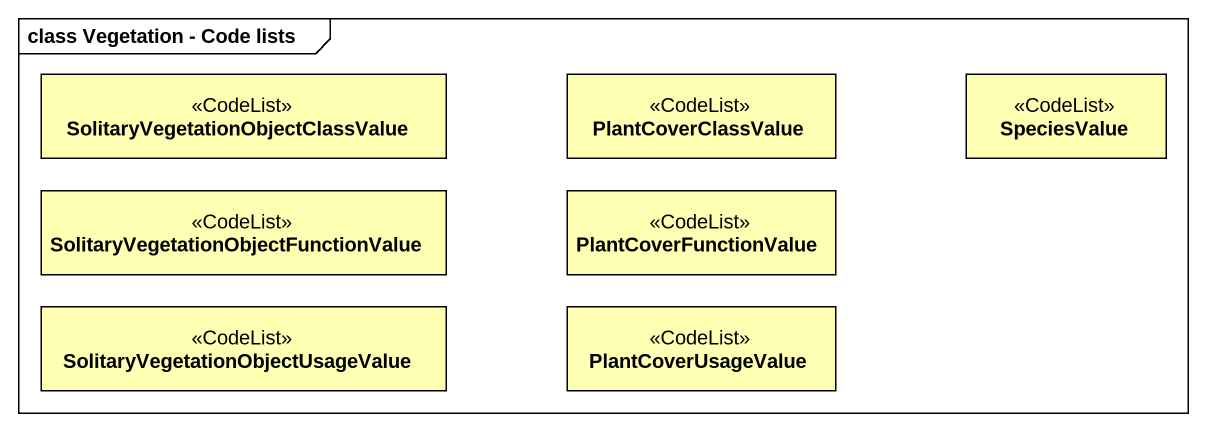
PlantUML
@startuml
mainframe class Vegetation - Code lists
hide circle
hide empty members
class "SolitaryVegetationObjectClassValue" as SolitaryVegetationObjectClas <<CodeList>> #FFFFB3
class PlantCoverClassValue <<CodeList>> #FFFFB3
class SpeciesValue <<CodeList>> #FFFFB3
class "SolitaryVegetationObjectFunctionValue" as SolitaryVegetationObjectFunc <<CodeList>> #FFFFB3
class PlantCoverFunctionValue <<CodeList>> #FFFFB3
class "SolitaryVegetationObjectUsageValue" as SolitaryVegetationObjectUsag <<CodeList>> #FFFFB3
class PlantCoverUsageValue <<CodeList>> #FFFFB3
@enduml
